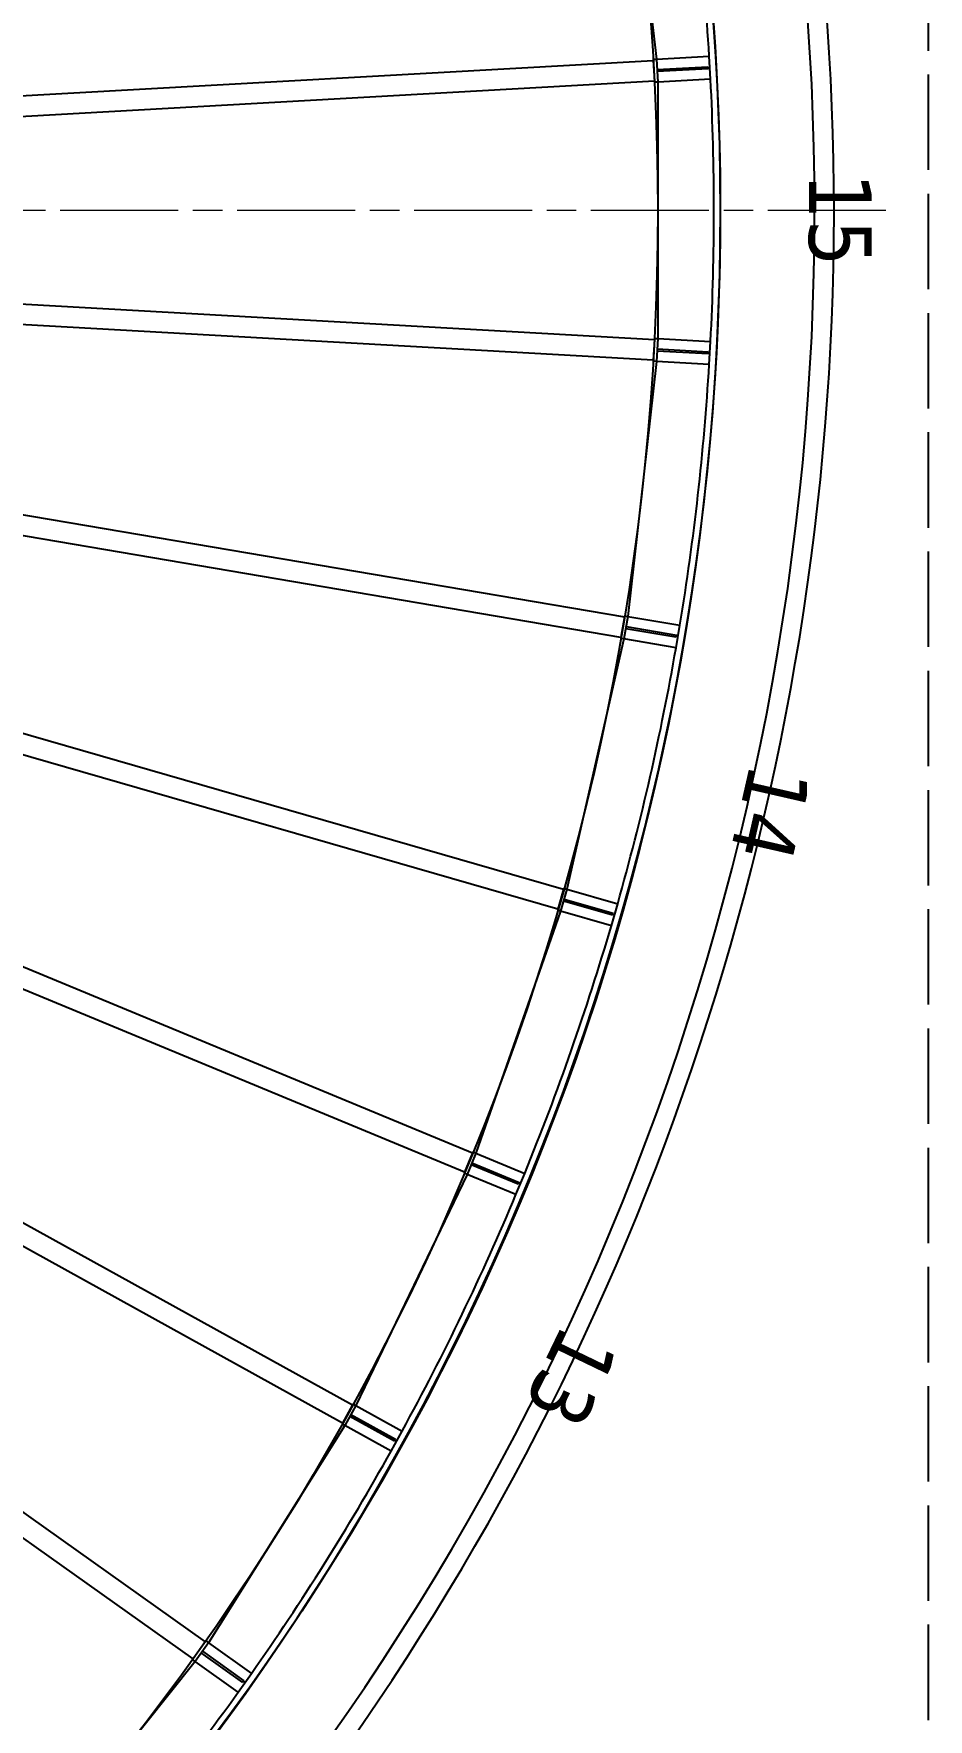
# Model space of a CAD drawing. Header units: millimetres. Extents: x 0 to 118900, y 0 to 84100.
# Drawn here: x 64140 to 68438, y 11533 to 19628 of the extents above; entities that cross this region are included whole.
import ezdxf

# ---------------------------------------------------------------- set-up
doc = ezdxf.new("R2010")
doc.units = ezdxf.units.MM
doc.header["$LTSCALE"] = 100
doc.linetypes.add('CHAIN', pattern=[0.3543, 0.2362, -0.0295, 0.0591, -0.0295])
doc.linetypes.add('DASHED', pattern=[0.2067, 0.1654, -0.0413])
doc.layers.add('4003-AREA-04.1_A-Areas', color=7, linetype='DASHED', lineweight=25, true_color=0xcccc00)
doc.layers.add('4003-AREA-04.1_F-Foundation', color=7, linetype='Continuous', lineweight=25, true_color=0xadadad)
for name, color, linetype, lineweight in [('4003-AREA-04.1_T-Tank', 7, 'Continuous', 25), ('Center Mark', 7, 'Continuous', 18), ('Symbol', 7, 'Continuous', 18), ('Visible', 7, 'Continuous', 25)]:
    doc.layers.add(name, color=color, linetype=linetype, lineweight=lineweight)
doc.styles.add('Text Style176', font='tahoma.ttf')

msp = doc.modelspace()

# ---------------------------------------------------------------- linework, layer by layer
at = {"layer": '4003-AREA-04.1_A-Areas', "ltscale": 27.703241}
msp.add_line((68437.91, 32029.59), (68437.91, 1680.41), dxfattribs=at)
at = {"layer": '4003-AREA-04.1_F-Foundation'}
msp.add_circle((55187.91, 18779.59), 12250, dxfattribs=at)
at = {"layer": '4003-AREA-04.1_T-Tank'}
msp.add_circle((55187.91, 18779.59), 11950, dxfattribs=at)
at = {"layer": 'Center Mark', "linetype": 'CHAIN', "ltscale": 23.990969}
msp.add_line((68233.91, 18779.59), (42141.91, 18779.59), dxfattribs=at)
at = {"layer": 'Visible'}
for p, q in [((66993.71, 20730.26), (67131.71, 19505.99)), ((67131.97, 19506.01), (67385.57, 19520.26)), ((67391.74, 19410.43), (67385.57, 19520.26)), ((58157.94, 18996.61), (67116.27, 19500.12)), ((67115.99, 19505.11), (67131.97, 19506.01)), ((67115.99, 19505.11), (67116.27, 19500.12)), ((67116.27, 19500.12), (67121.89, 19400.27)), ((67131.97, 19506.01), (67138.14, 19396.18)), ((67134.77, 19456.08), (67379.39, 19469.83)), ((67379.95, 19459.85), (67135.33, 19446.1)), ((67379.39, 19469.83), (67379.95, 19459.85)), ((67121.89, 19400.27), (58198.49, 18898.73)), ((67121.89, 19400.27), (67122.17, 19395.28)), ((67138.14, 19396.18), (67122.17, 19395.28)), ((67137.88, 19396.16), (67137.94, 18164.14)), ((67391.74, 19410.43), (67138.14, 19396.18)), ((58198.6, 18660.74), (67121.94, 18160.03)), ((67116.34, 18060.19), (58158.06, 18562.85)), ((58066.32, 18341.39), (66977.54, 16827.74)), ((66960.79, 16729.15), (58027.07, 18246.62)), ((67121.94, 18160.03), (67116.34, 18060.19)), ((67122.22, 18165.02), (67121.94, 18160.03)), ((67122.22, 18165.02), (67138.2, 18164.13)), ((67138.2, 18164.13), (67132.04, 18054.3)), ((67138.2, 18164.13), (67391.8, 18149.9)), ((67385.64, 18040.07), (67391.8, 18149.9)), ((67131.78, 18054.32), (66993.89, 16830.03)), ((67116.34, 18060.19), (67116.06, 18055.2)), ((67132.04, 18054.3), (67116.06, 18055.2)), ((67385.64, 18040.07), (67132.04, 18054.3)), ((67379.45, 18090.5), (67134.84, 18104.22)), ((67135.4, 18114.21), (67380.01, 18100.48)), ((67380.01, 18100.48), (67379.45, 18090.5)), ((57943.14, 18038), (66684.87, 15519.99)), ((57818.9, 17744.06), (66247.62, 14253.24)), ((66209.35, 14160.85), (57780.63, 17651.68)), ((57697.13, 17450.08), (65671.29, 13043.41)), ((65622.92, 12955.88), (57658.62, 17357.1)), ((66657.19, 15423.9), (59994.18, 17343.14)), ((57572.47, 17149.13), (64963.12, 11905.71)), ((64905.26, 11824.15), (57533.22, 17054.37)), ((66977.54, 16827.74), (66960.79, 16729.15)), ((66994.15, 16829.99), (66975.73, 16721.54)), ((66978.37, 16832.67), (66977.54, 16827.74)), ((66978.37, 16832.67), (66994.15, 16829.99)), ((67225.64, 16729.81), (66984.1, 16770.84)), ((66985.77, 16780.7), (67227.31, 16739.67)), ((66994.15, 16829.99), (67244.56, 16787.46)), ((67226.14, 16679.01), (67244.56, 16787.46)), ((66975.47, 16721.59), (66701.38, 15520.44)), ((66960.79, 16729.15), (66959.95, 16724.22)), ((66975.73, 16721.54), (66959.95, 16724.22)), ((67226.14, 16679.01), (66975.73, 16721.54)), ((67227.31, 16739.67), (67225.64, 16729.81)), ((66684.87, 15519.99), (66657.19, 15423.9)), ((66701.63, 15520.37), (66671.18, 15414.67)), ((66686.25, 15524.8), (66684.87, 15519.99)), ((66920.45, 15394.9), (66685.02, 15462.71)), ((66686.25, 15524.8), (66701.63, 15520.37)), ((66687.79, 15472.32), (66923.21, 15404.51)), ((66701.63, 15520.37), (66945.7, 15450.07)), ((66670.93, 15414.74), (66264.07, 14251.84)), ((66657.19, 15423.9), (66655.8, 15419.1)), ((66671.18, 15414.67), (66655.8, 15419.1)), ((66915.26, 15344.36), (66671.18, 15414.67)), ((66915.26, 15344.36), (66945.7, 15450.07)), ((66923.21, 15404.51), (66920.45, 15394.9)), ((66247.62, 14253.24), (66209.35, 14160.85)), ((66264.31, 14251.74), (66222.22, 14150.11)), ((66249.53, 14257.86), (66247.62, 14253.24)), ((66249.53, 14257.86), (66264.31, 14251.74)), ((66264.31, 14251.74), (66498.98, 14154.55)), ((66467.71, 14102.56), (66241.35, 14196.3)), ((66245.18, 14205.54), (66471.54, 14111.79)), ((66221.98, 14150.21), (65687.48, 13040.17)), ((66209.35, 14160.85), (66207.44, 14156.23)), ((66222.22, 14150.11), (66207.44, 14156.23)), ((66456.89, 14052.92), (66222.22, 14150.11)), ((66456.89, 14052.92), (66498.98, 14154.55)), ((66471.54, 14111.79), (66467.71, 14102.56)), ((65671.29, 13043.41), (65622.92, 12955.88)), ((65687.71, 13040.04), (65634.5, 12943.77)), ((65673.7, 13047.78), (65671.29, 13043.41)), ((65673.7, 13047.78), (65687.71, 13040.04)), ((65687.71, 13040.04), (65910.02, 12917.19)), ((65622.92, 12955.88), (65620.5, 12951.5)), ((65873.12, 12869.03), (65658.69, 12987.53)), ((65663.52, 12996.28), (65877.96, 12877.78)), ((65634.28, 12943.89), (64978.85, 11900.68)), ((65634.5, 12943.77), (65620.5, 12951.5)), ((65856.82, 12820.91), (65634.5, 12943.77)), ((65856.82, 12820.91), (65910.02, 12917.19)), ((65877.96, 12877.78), (65873.12, 12869.03)), ((64963.12, 11905.71), (64905.26, 11824.15)), ((64979.06, 11900.53), (64915.41, 11810.81)), ((64966.01, 11909.79), (64963.12, 11905.71)), ((64966.01, 11909.79), (64979.06, 11900.53)), ((64979.06, 11900.53), (65186.22, 11753.55)), ((64905.26, 11824.15), (64902.36, 11820.07)), ((64915.41, 11810.81), (64902.36, 11820.07)), ((65144.16, 11709.83), (64944.34, 11851.59)), ((64950.13, 11859.75), (65149.95, 11717.98)), ((64915.2, 11810.96), (64147.09, 10847.69)), ((65122.57, 11663.84), (64915.41, 11810.81)), ((65122.57, 11663.84), (65186.22, 11753.55)), ((65149.95, 11717.98), (65144.16, 11709.83))]:
    msp.add_line(p, q, dxfattribs=at)
for radius, start, end in [(12796, 225.675698, 85.418923), (12250, 248.674309, 61.10467), (12704, 315.207463, 44.792537), (12220, 3.474855, 9.387669), (12220, 357.046284, 2.959098), (12220, 350.617712, 356.530526), (12220, 344.189141, 350.101955), (12220, 337.760569, 343.673383), (12220, 331.331998, 337.244812), (12220, 324.903427, 330.81624), (12220, 318.474855, 324.387669)]:
    msp.add_arc((55187.91, 18779.59), radius, start, end, dxfattribs=at)

# ---------------------------------------------------------------- texts
at = {"layer": 'Symbol', "color": 7, "char_height": 300, "attachment_point": 7, "style": 'Text Style176'}
for s, insert, rotation in [('15', (67859.26, 18960.43), 270.002691), ('14', (67584.88, 16135.55), 257.145548), ('13', (66680.45, 13445.79), 244.288405)]:
    msp.add_mtext(s, dxfattribs=dict(at, insert=insert, rotation=rotation))

doc.saveas('drawing.dxf')
